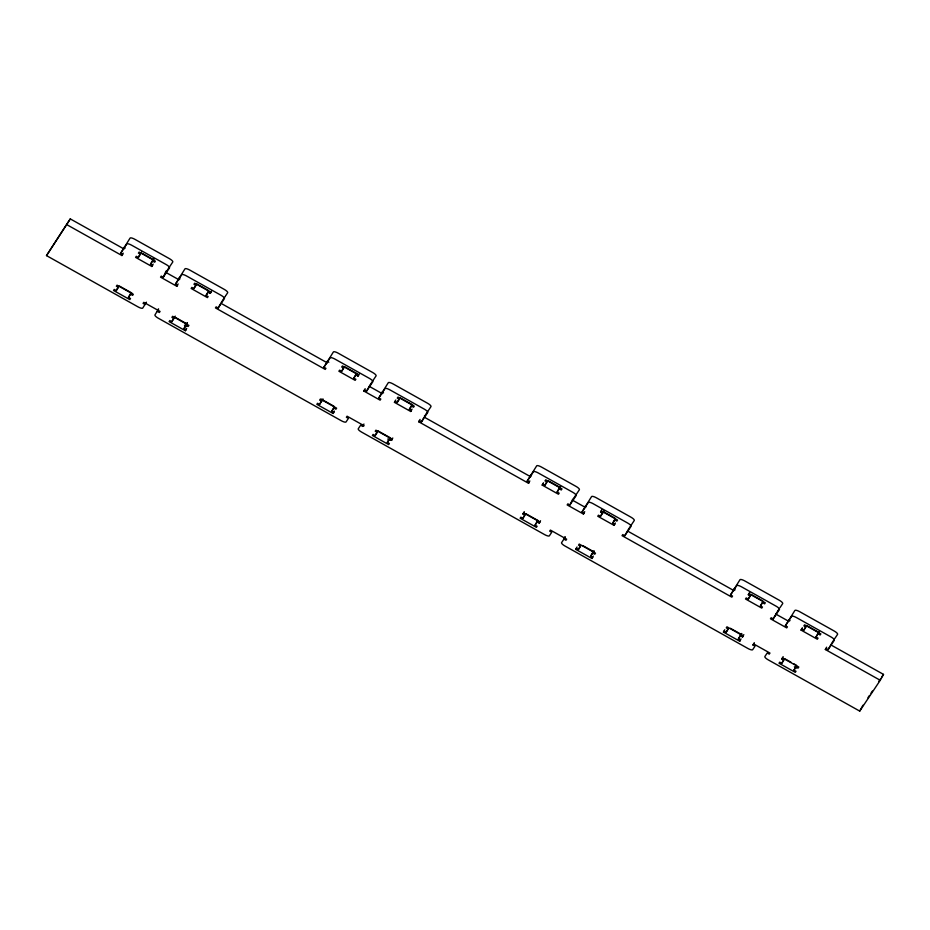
<?xml version="1.0" encoding="UTF-8"?>
<svg xmlns="http://www.w3.org/2000/svg" width="930" height="930" viewBox="0 0 930 930"><rect width="100%" height="100%" fill="white"/><g stroke="black" fill="none" stroke-linecap="round" stroke-linejoin="round"><path stroke-width="1.4" d="M146.417 302.18L142.755 308.062A4.662 1.267 28.9 0 1 137.989 306.853L46.5 255.611L70.285 218.899L124.027 248.996M46.5 255.611L70.285 218.899M67.03 224.781L121.923 255.529L122.621 254.471L120.598 253.332L130.084 238.08A4.662 1.267 28.9 0 1 134.85 239.301L169.411 258.656A4.662 1.267 28.9 0 1 172.771 261.993L169.655 266.678M121.923 255.529L123.225 253.169M131.072 292.683L128.468 297.391L130.502 298.53L129.793 299.588L113.53 290.486L114.239 289.428L116.273 290.567L118.215 287.033M153.125 259.563L150.52 264.271L152.555 265.41L151.846 266.48L135.582 257.366L136.292 256.308L138.326 257.447L140.279 253.913M138.326 257.447L141.744 251.902M150.52 264.271L153.938 258.738M151.846 266.48L153.148 264.12M225.723 295.67L227.664 292.741A4.662 1.267 28.9 0 0 224.304 289.404L189.743 270.049A4.662 1.267 28.9 0 0 184.977 268.828L175.491 284.08L177.514 285.219L176.816 286.277L160.553 277.163L161.25 276.105L163.285 277.245L166.028 271.072M754.3 642.665L752.998 645.025L755.032 646.164L752.672 649.698A4.662 1.267 28.9 0 1 747.906 648.477L564.928 545.991A4.662 1.267 28.9 0 1 561.569 542.655L563.917 539.121L565.952 540.26L566.661 539.191L550.397 530.088L549.688 531.146L551.723 532.286L549.374 535.82A4.662 1.267 28.9 0 1 544.596 534.599L361.619 432.113A4.662 1.267 28.9 0 1 358.259 428.776L360.619 425.243L362.654 426.382L363.351 425.324L347.088 416.21L346.379 417.268L348.413 418.407L346.065 421.941A4.662 1.267 28.9 0 1 341.287 420.72L158.321 318.234A4.662 1.267 28.9 0 1 154.961 314.898L158.612 309.016M176.816 286.277L178.118 283.917M187.29 322.629L184.035 328.523L186.07 329.662L185.361 330.72L169.097 321.606L169.806 320.548L171.841 321.687L173.794 318.153M171.841 321.687L175.258 316.154M208.692 290.695L206.1 295.403L208.122 296.542L207.425 297.6L191.162 288.486L191.859 287.428L193.893 288.567L196.497 283.859M184.035 328.523L187.453 322.989M185.361 330.72L186.663 328.36M206.1 295.403L208.215 292.218L210.25 293.357L211.54 291.009M372.57 381.137L376.08 375.871A4.662 1.267 28.9 0 0 372.721 372.535L338.16 353.168A4.662 1.267 28.9 0 0 333.382 351.959L323.896 367.211L325.93 368.35L325.221 369.408L215.446 307.911L216.144 306.853L218.178 307.993L222.212 300.936M334.37 406.561L331.766 411.269L333.8 412.409L333.103 413.466L316.839 404.352L317.537 403.295L319.571 404.434L322.175 399.726M319.571 404.434L322.989 398.9M356.434 373.442L353.83 378.15L355.865 379.289L355.155 380.347L338.892 371.244L339.601 370.175L341.636 371.314L344.228 366.606M333.103 413.466L334.405 411.107M353.83 378.15L355.946 374.976L357.98 376.115L359.282 373.755M427.463 411.885L430.974 406.619A4.662 1.267 28.9 0 0 427.614 403.283L393.053 383.916A4.662 1.267 28.9 0 0 388.275 382.707L378.789 397.947L380.823 399.086L380.114 400.156L363.851 391.042L365.153 388.682M363.851 391.042L364.56 389.984L366.594 391.123L369.198 386.403M362.654 426.382L363.944 424.022M389.937 437.681L387.345 442.389L389.379 443.529L388.67 444.598L372.407 435.484L373.104 434.426L375.139 435.566L377.743 430.846M412.002 404.562L409.398 409.281L411.432 410.421L410.723 411.478L394.46 402.365L395.762 400.005M394.46 402.365L395.169 401.307L397.203 402.446L399.807 397.726M387.345 442.389L389.461 439.216L391.495 440.355L392.797 437.995M410.723 411.478L412.025 409.119M576.263 494.423L579.378 489.738A4.662 1.267 28.9 0 0 576.019 486.402L541.458 467.046A4.662 1.267 28.9 0 0 536.691 465.825L527.205 481.077L529.24 482.217L528.531 483.275L418.744 421.79L420.046 419.43M418.744 421.79L419.453 420.732L421.488 421.871L424.092 417.151M528.531 483.275L529.833 480.926M537.68 520.428L535.076 525.148L537.11 526.287L536.401 527.345L520.137 518.231L520.847 517.173L522.881 518.312L524.997 515.127L522.962 513.999L524.264 511.64M522.881 518.312L525.485 513.604M559.732 487.308L557.128 492.028L559.163 493.167L558.465 494.225L542.202 485.111L543.492 482.763M542.202 485.111L542.899 484.053L544.933 485.193L546.887 481.659M535.076 525.148L537.191 521.963L539.226 523.102L540.528 520.742M557.128 492.028L560.558 486.495M631.156 525.171L634.272 520.486A4.662 1.267 28.9 0 0 630.912 517.15L596.351 497.794A4.662 1.267 28.9 0 0 591.585 496.574L582.099 511.826L584.133 512.965L583.424 514.023L567.161 504.92L567.87 503.851L569.892 504.99L572.892 498.968M563.917 539.121L565.219 536.761M583.424 514.023L584.726 511.674M593.247 551.56L590.643 556.268L592.677 557.407L591.968 558.465L575.705 549.363L577.007 547.003M575.705 549.363L576.414 548.293L578.448 549.432L580.401 545.898M603.919 510.779L602.628 513.139L600.594 512L601.896 509.64M615.3 518.44L612.707 523.148L614.742 524.288L614.033 525.345L597.769 516.243L598.467 515.185L600.501 516.324L603.105 511.605M590.643 556.268L594.061 550.734M591.968 558.465L593.27 556.117M614.033 525.345L615.335 522.997M779.956 607.709L782.688 603.617A4.662 1.267 28.9 0 0 779.328 600.28L744.767 580.925A4.662 1.267 28.9 0 0 739.989 579.704L730.503 594.956L732.538 596.095L731.84 597.153L622.054 535.668L622.751 534.599L624.786 535.738L627.39 531.03M740.978 634.307L738.385 639.015L740.419 640.154L739.71 641.223L723.447 632.109L724.749 629.75M723.447 632.109L724.144 631.052L726.179 632.191L728.132 628.657M763.042 601.187L760.438 605.895L762.472 607.034L761.763 608.104L745.5 598.99L746.209 597.932L748.243 599.071L750.359 595.886L748.325 594.747L749.627 592.398M748.243 599.071L750.847 594.351M738.385 639.015L741.803 633.481M739.71 641.223L741.012 638.863M740.501 635.841L742.535 636.98L743.837 634.62M834.849 638.457L837.581 634.365A4.662 1.267 28.9 0 0 834.222 631.028L799.661 611.673A4.662 1.267 28.9 0 0 794.883 610.452L785.397 625.704L787.431 626.843L786.722 627.901L770.459 618.787L771.168 617.729L773.202 618.869L777.62 611.219M796.557 665.438L793.953 670.146L795.987 671.286L795.278 672.344L779.015 663.23L779.724 662.172L781.758 663.311L783.874 660.137L781.839 658.998L783.141 656.638M781.758 663.311L784.35 658.603M818.609 632.319L816.005 637.027L818.04 638.166L817.331 639.224L801.067 630.11L802.369 627.762M801.067 630.11L801.776 629.052L803.811 630.191L806.415 625.483M816.005 637.027L819.423 631.493M832.036 645.571L883.5 674.39L880.245 680.283L825.352 649.535L826.654 647.187M825.352 649.535L826.061 648.477L828.095 649.617L832.513 641.967M752.998 645.025L753.695 643.967L769.959 653.069L769.261 654.127L767.227 652.988L764.867 656.522A4.662 1.267 28.9 0 0 768.227 659.858L859.715 711.101L862.97 705.219M120.598 253.332L126.829 243.974A4.662 1.267 28.9 0 1 131.595 245.183L166.156 264.55A4.662 1.267 28.9 0 1 169.527 267.887L163.285 277.245M116.273 290.567L118.389 287.382L116.355 286.242L117.064 285.185L133.327 294.299L132.618 295.356L130.584 294.217L128.468 297.391M166.923 270.769L167.319 270.188M167.702 269.595L168.493 268.433M168.876 267.84L169.272 267.259M175.491 284.08L181.722 274.722A4.662 1.267 28.9 0 1 186.488 275.931L221.049 295.298A4.662 1.267 28.9 0 1 224.409 298.635L218.178 307.993M193.893 288.567L196.009 285.394L193.975 284.255L194.684 283.197L210.947 292.299L210.25 293.357M222.596 300.344L223.374 299.181M223.77 298.588L224.165 298.007M224.549 297.426L225.327 296.252M323.896 367.211L330.138 357.841A4.662 1.267 28.9 0 1 334.905 359.061L369.466 378.417A4.662 1.267 28.9 0 1 372.825 381.753L366.594 391.123M341.636 371.314L343.751 368.141L341.717 367.001L342.426 365.943L358.689 375.046L357.98 376.115M331.766 411.269L333.893 408.096L335.928 409.223L336.625 408.165L320.362 399.063L319.653 400.121L321.687 401.26M370.233 384.648L369.722 385.16M370.628 384.055L371.012 383.474M371.407 382.893L372.186 381.719M378.789 397.947L385.02 388.589A4.662 1.267 28.9 0 1 389.798 389.81L424.359 409.165A4.662 1.267 28.9 0 1 427.719 412.502L421.488 421.871M375.139 435.566L377.266 432.38L375.232 431.241L375.929 430.183L392.193 439.297L391.495 440.355M397.203 402.446L399.319 399.261L397.284 398.121L397.994 397.064L414.257 406.178L413.548 407.235L411.513 406.096L409.398 409.281M425.126 415.396L424.487 415.838M425.522 414.803L425.905 414.222M426.3 413.641L427.079 412.467M527.205 481.077L533.436 471.719A4.662 1.267 28.9 0 1 538.214 472.94L572.775 492.296A4.662 1.267 28.9 0 1 576.135 495.632L569.892 504.99M522.962 513.999L523.671 512.93L539.935 522.044L539.226 523.102M544.933 485.193L547.049 482.019L545.015 480.88L545.724 479.81L561.987 488.924L561.29 489.982L559.255 488.843M573.543 498.515L573.926 497.934M574.322 497.352L575.879 495.004M582.099 511.826L588.33 502.467A4.662 1.267 28.9 0 1 593.108 503.688L627.669 523.044A4.662 1.267 28.9 0 1 631.028 526.38L624.786 535.738M600.594 512L601.292 510.942L617.555 520.056L616.857 521.114L614.823 519.975L612.707 523.148M578.448 549.432L580.564 546.259L578.53 545.12L579.239 544.062L595.502 553.164L594.793 554.234L592.759 553.094M600.501 516.324L602.628 513.139M628.041 529.856L628.819 528.682M629.215 528.101L629.598 527.508M629.994 526.926L630.773 525.752M730.503 594.956L736.746 585.598A4.662 1.267 28.9 0 1 741.512 586.818L776.073 606.174A4.662 1.267 28.9 0 1 779.433 609.51L773.202 618.869M748.325 594.747L749.034 593.689L765.297 602.803L764.588 603.861L762.554 602.721L760.438 605.895M726.179 632.191L728.295 629.006L726.272 627.866L726.969 626.808L743.233 635.922L742.535 636.98M778.015 610.638L779.177 608.883M785.397 625.704L791.639 616.346A4.662 1.267 28.9 0 1 796.406 617.555L830.967 636.922A4.662 1.267 28.9 0 1 834.326 640.259L828.095 649.617M781.839 658.998L782.548 657.94L798.812 667.043L798.103 668.1L796.068 666.961L793.953 670.146M803.811 630.191L805.926 627.018L803.892 625.878L804.601 624.821L820.865 633.923L820.155 634.981L818.121 633.842M832.908 641.386L834.071 639.631M867.946 697.756L869.48 695.442M870.968 693.21L872.398 691.071M878.664 681.655L880.768 678.493M881.733 677.04L883.5 674.39M859.715 711.101L880.245 680.283M142.592 253.576L153.857 259.889M196.916 283.999L208.169 290.311M344.646 366.746L357.155 373.755M400.214 397.877L412.722 404.887M547.956 480.624L560.465 487.634M603.524 511.756L614.777 518.057M751.254 594.503L762.519 600.803M806.822 625.623L819.342 632.633M140.442 254.262L138.407 253.123L139.116 252.065L155.38 261.179L154.671 262.237L152.636 261.098M123.841 247.438L125.12 248.147M178.734 278.186L180.013 278.895M327.151 361.317L328.801 362.247M382.044 392.065L383.567 392.913M530.46 475.195L531.472 475.765M585.342 505.943L586.365 506.501M733.758 589.062L735.153 589.852M788.652 619.81L790.047 620.601M165.831 272.42L179.048 279.814M222.119 303.947L327.337 362.874M369.14 386.287L382.358 393.692M425.428 417.814L530.635 476.753M572.438 500.166L585.656 507.571M628.738 531.693L733.944 590.62M775.748 614.044L788.966 621.438M119.284 285.998L131.793 292.997M176.107 317.816L187.36 324.128M321.338 399.168L333.847 406.178M378.161 430.997L390.67 438.007M525.892 513.744L538.4 520.754M582.715 545.573L593.979 551.874M730.445 628.32L741.71 634.632M784.769 658.742L791.023 662.253M793.523 663.648L796.022 665.055M173.957 318.513L171.922 317.374L172.631 316.305L188.895 325.419L188.186 326.476L186.151 325.337M184.442 325.163L186.732 326.442M387.74 439.03L390.03 440.309M794.36 666.787L796.638 668.066M145.115 304.54L143.081 303.401L143.79 302.331L160.053 311.445L159.344 312.503L157.31 311.364M564.952 537.505A4.662 1.267 28.9 0 1 564.777 537.145M364.142 425.789A4.662 1.267 28.9 0 1 362.468 424.545M158.484 309.957A4.662 1.267 28.9 0 1 158.147 309.237"/></g></svg>
